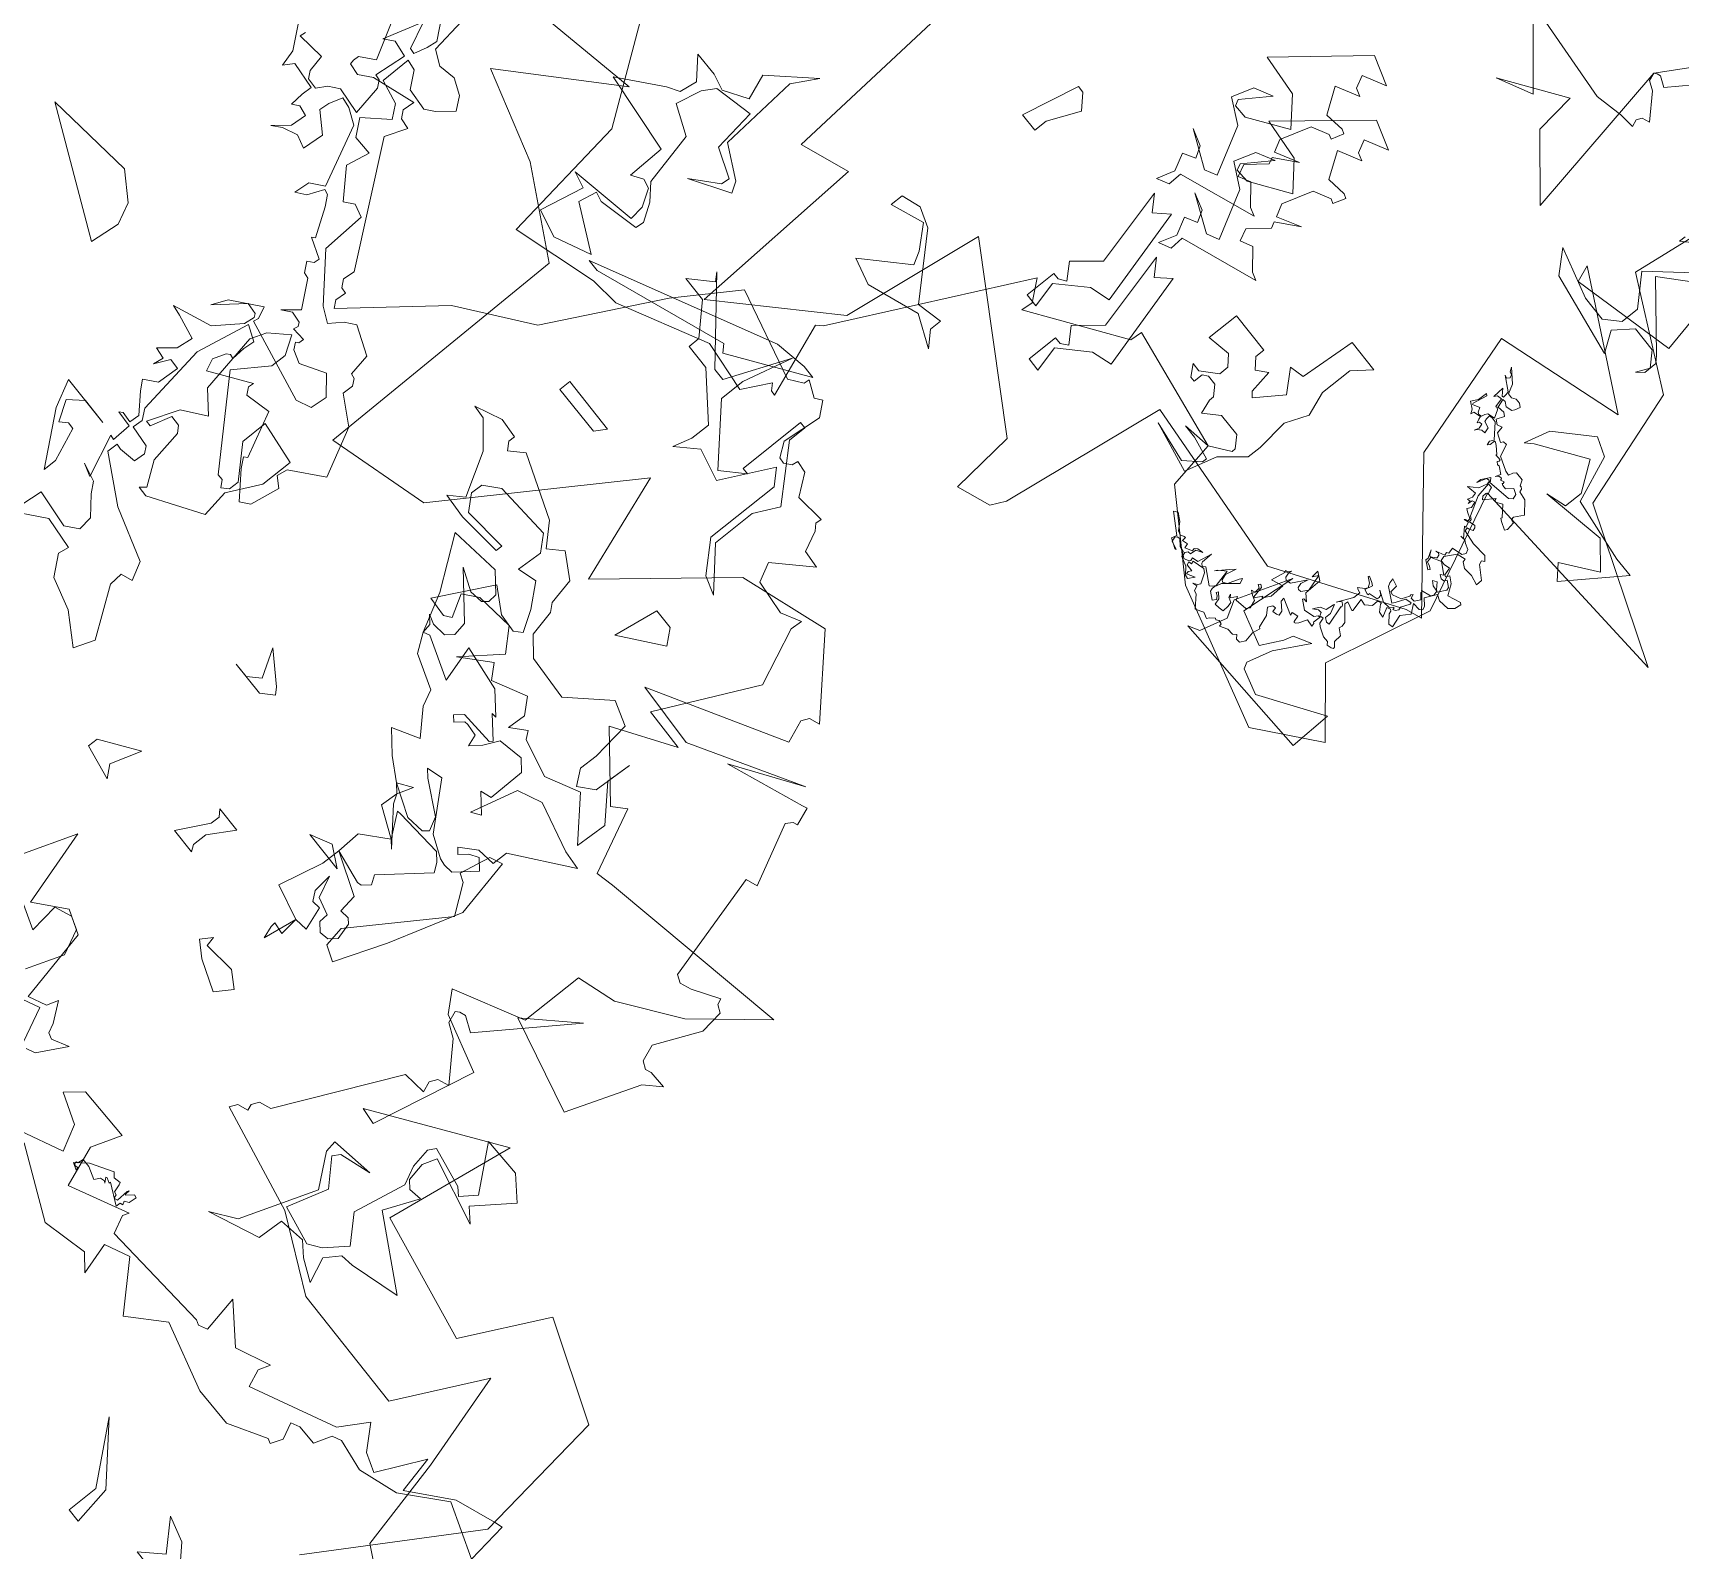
# Model space of a CAD drawing. Header units: metres. Extents: x -71 to 881, y -503 to 661.
# Drawn here: x 258.25 to 263.137, y -316.012 to -311.509 of the extents above; entities that cross this region are included whole.
import ezdxf

# ---------------------------------------------------------------- set-up
doc = ezdxf.new("R2010")
doc.units = ezdxf.units.M
doc.layers.add('04. Pisos', color=8, linetype='Continuous', lineweight=5)
doc.layers.add('ARBRE', color=100, linetype='Continuous', lineweight=13, true_color=0x00ff3f)

# ---------------------------------------------------------------- blocks, each defined once
blk = doc.blocks.new('WMF2', base_point=(0, 0.01))
at = {"color": 251, "lineweight": 0, "true_color": 0x636466}
for points in [[(81.23, -212.64), (86.45, -202.37), (92.4, -197.64), (98.49, -189.57), (98.99, -190.16), (98.92, -191.16), (99.46, -191.2), (99.98, -191.79), (99.88, -192.88), (107.36, -202.17), (106.64, -204.2), (107.63, -204.27), (108.14, -204.87), (108.06, -205.98), (111.91, -204.61), (112.96, -203.7), (114.06, -203.79), (114.16, -204.2), (114.12, -204.74), (112.93, -205.76), (117.77, -214.23)], [(130.63, -23.1), (123.64, -13.73), (121.99, -1.9), (114.39, -4.34), (111.72, -4.67), (103.98, -8.76), (99.27, -8.35), (97.95, -10.89), (97.46, -10.41), (97.02, -10.37), (99.54, -16.88), (99.06, -17.38), (95.41, -24.9), (90.83, -34.32), (89.42, -32.65), (89.51, -31.56), (81.64, -37.29), (81.55, -38.39), (70.38, -36.78), (69.61, -32.48), (62.22, -27.79), (49.27, -24.43), (44.16, -28.75), (49.49, -33.04), (47.38, -42.86), (52.22, -53.02), (31.88, -54.47), (45.91, -59.56), (49.4, -70.11), (59.14, -74.81), (58.34, -81.44)], [(16.57, -120.44), (8.22, -134.47), (9.81, -146.85), (18.98, -150.2), (22.71, -142.59), (34.39, -144.58), (32.65, -156.43), (43.16, -148.65), (41.63, -148.52), (39.67, -158.01), (44.92, -159.4), (46.44, -161.06), (40.43, -164.26), (40.42, -170.12), (36.91, -171.27), (31.95, -175.08), (27.13, -180.99), (44.83, -177.37), (46.41, -176.96), (49.12, -182.48), (50.2, -181.46), (55.69, -185.68), (50.55, -189.17), (54.41, -189.22), (50.23, -198.2), (52.48, -203.12), (52.39, -204.21), (54.12, -203.26), (57.28, -203.53), (58.15, -205.15), (55.25, -208.11), (56.89, -208.24), (57.74, -209.97), (58.25, -210.45), (58.2, -211), (60.88, -210.67), (62.28, -212.43), (63.37, -212.54), (63.42, -211.98), (64, -211.48), (64.56, -211.53), (65.45, -212.71), (65.14, -216.33), (66.13, -217.51), (66.73, -217.02), (68.24, -217.69), (68.28, -217.15), (69.45, -216.26), (77.76, -218.17), (81.23, -212.64), (81.23, -212.64)], [(122.03, -4.59), (121.2, -8.62), (122.72, -8.94), (116.58, -10.22), (116.74, -11.56), (117.68, -13), (118.53, -13.17), (119.53, -12.5), (119.62, -15.95), (127.05, -16.59), (123.52, -19.64), (122.5, -20.31), (122.25, -21.93), (124.05, -23.52), (121.84, -23.52), (120.32, -23.2), (118.31, -24.55), (119.17, -26.74), (115.88, -30.39), (117.14, -28.09), (116.53, -20.76), (113.49, -19.25), (112.89, -18.34), (116.25, -16.14), (114.07, -18.14), (114, -18.92), (116.7, -19.9), (117.23, -23.8), (120.73, -22.94), (121.42, -21.76), (121.9, -19.39), (119.14, -18.3), (118.02, -13.51), (116.67, -12.35), (115.65, -10.82), (115.72, -10.05), (119.34, -9.11), (120.19, -9.29), (120.53, -7.61), (116.29, -5.59), (119.5, -4.04), (122.03, -4.59), (122.03, -4.59)], [(100.3, -13.3), (97.37, -13.9), (96.16, -13.9), (102.61, -9.16), (103.21, -9.75), (114.9, -5.14), (116, -5.14), (100.3, -13.3), (100.3, -13.3)], [(113.77, -42.55), (112.45, -25.61), (108.09, -27.35), (107.21, -10.78), (98.49, -19.49), (96.74, -32.59), (81.64, -23.67), (81.04, -17.76), (78.09, -18.94), (77.45, -20.28), (75.41, -35.48), (59.11, -34.32), (48.77, -41.31), (47.36, -41.88), (58.37, -50.92), (61.87, -62.25), (50.47, -66), (62.16, -71.92), (61.59, -70.48), (52.23, -72.98), (53.36, -78.3)], [(12.27, -125.11), (13.58, -125.77), (15.6, -134.05), (18.21, -142.77), (22.11, -134.68), (33.61, -134.71), (40.51, -137.9), (50.45, -139.73), (50.16, -140.44), (49.24, -140.81), (49.44, -141.32), (49.15, -142.04), (48.13, -142.44), (43.19, -153.31), (41.06, -153.59), (41.43, -154.51), (41.13, -155.22), (40.11, -155.63), (43.05, -158.46), (44.35, -159.02), (44.76, -160.04), (44.45, -160.3), (43.92, -160.51), (42.49, -159.91), (37.1, -168.03), (40.97, -163.9), (32.15, -161.95), (29.82, -168.64), (28.52, -170), (30.14, -169.93), (30.65, -169.72), (31.37, -170.03), (31.94, -171.46), (30.17, -175.61), (30.45, -177.74), (31.15, -178.04), (31.35, -178.56), (33.6, -177.07), (34.61, -176.66), (35.32, -176.96), (38.04, -186.65), (37.02, -187.05), (39.7, -192.27), (39.35, -192.88), (38.94, -193.04), (39.56, -194.57), (39.97, -194.4), (46.81, -191.62), (41.05, -195.63), (50.47, -189.97), (56.38, -190.15), (44.99, -196.88), (45.76, -198.84), (45.47, -199.54), (44.55, -199.92), (50.64, -205.39), (58.51, -202.62), (66.66, -192.17), (70.16, -201.76), (80.62, -185.19), (89.7, -182.43), (90.01, -206.45), (97.85, -210.62), (106.23, -212.96), (97.57, -221.28), (108.11, -219.06)], [(95.41, -24.9), (93.1, -25.5), (93.1, -24.4), (91.88, -23.19), (94.81, -24.4), (99.43, -22.59), (101.87, -23.19), (98.33, -26.72), (98.94, -27.82), (100.65, -29.64), (103.57, -28.43), (103.57, -29.64), (101.87, -30.26), (100.05, -29.64), (95.41, -24.9), (95.41, -24.9)], [(57.77, -28.84), (58.63, -30.3), (56.93, -35.37), (57.37, -30.33), (54.22, -29.5), (53.25, -31.47), (53.04, -32.3), (51.55, -33.16), (53.17, -30.11), (53.78, -27.79), (53.47, -27.25), (51.12, -26.63), (45.81, -30.31), (45.66, -26.44), (59.37, -25.77), (58.42, -26.33), (57.77, -28.84), (57.77, -28.84)], [(57.77, -59.77), (57.34, -59.74), (56.99, -59.99), (56.55, -59.99), (56.22, -59.81), (56.35, -59.33), (56.48, -59.08), (57.01, -58.91), (57.45, -59.12), (57.71, -59.07), (57.42, -58.35), (56.8, -58.47), (56.47, -58.28), (56.73, -57.56), (56.31, -57.33), (55.87, -57.53), (55.75, -56.92), (54.93, -56.6), (54.8, -56.85), (54.47, -56.9), (54, -55.88), (52.71, -55.43), (52.29, -55.4), (52.19, -55.8), (52.04, -56.06), (51.25, -56.07), (50.96, -55.61), (50.83, -55.62), (50.67, -55.53), (50.58, -55.28), (49.76, -55.18), (48.77, -54.33), (49.22, -53.47), (49.17, -53.21), (48.84, -53.17), (48.7, -52.42), (48.83, -52.17), (49.57, -52.45), (49.82, -52.58), (49.78, -52.67), (50.67, -53.46), (51.2, -53.08), (51.37, -53.18), (51.41, -53.31), (52.03, -52.33), (52.28, -52.54), (52.29, -52.9), (52.25, -52.99), (52.13, -53.02), (52.29, -53.33), (52.38, -53.6), (52.8, -53.6), (52.54, -52.26), (51.6, -50.66), (51.34, -50.52), (51.27, -50.28), (50.74, -50.44), (50.57, -50.33), (50.48, -50.06), (50.84, -49.82), (50.98, -49.78), (50.89, -49.52), (49.55, -49.37), (48.16, -49.5), (47.78, -49.18), (48, -48.98), (47.85, -48.67), (46.68, -47.94), (46.65, -47.37), (47.56, -47.53), (48.39, -47.43), (48.9, -47.71), (48.98, -47.97), (49.76, -47.72), (50.3, -46.68), (50.19, -46.3), (49.75, -46.27), (49.22, -46.45), (49.02, -45.79), (48.86, -45.72), (48.68, -46.06), (48.07, -45.73), (47.44, -44.86), (46.32, -45.35), (46.14, -45.25), (46.23, -44.64), (46.6, -44.17), (47.56, -44.03), (48.1, -44.22), (48.58, -43.15), (48.01, -42.73), (47.85, -42.43), (48.07, -42.2), (48.76, -42.13), (48.17, -41.4), (48.71, -40.58), (48.32, -39.48), (48.7, -39.37), (49.37, -39.95), (49.47, -40.2), (49.63, -40.29), (49.94, -40.13), (49.49, -39.35), (50.01, -39.4), (50.51, -39.88), (50.54, -40.02), (50.86, -39.85), (50.83, -39.28), (51.31, -38.78), (51.84, -38.83), (51.55, -37.7), (51.59, -37.62), (52.39, -37.81), (52.44, -37.5), (51.18, -36.52), (51.08, -36.13), (51.12, -35.83), (50.51, -35.51), (50.45, -34.8), (50.07, -34.49), (50.03, -34.34), (50.2, -34.23), (50.61, -34.11), (50.82, -34.33), (51.37, -34.3), (52.2, -34.62), (52.47, -34.77), (52.63, -35.28), (52.87, -35.21), (52.86, -34.42), (52.76, -34.37), (52.7, -34.11), (53.34, -34.14), (53.62, -33.41), (53.77, -33.15), (53.9, -33.1), (53.97, -33.15), (54.13, -33.69), (54.66, -33.51), (54.57, -33.25), (56.09, -33.72), (56.03, -33.37), (55.31, -32.87), (55.2, -32.49), (55.39, -32.36), (55.77, -32.24), (55.88, -32.62), (56.15, -32.56), (56.36, -32.12), (55.85, -31.63), (55.46, -30.55), (55.3, -30.46), (55.43, -29.76), (55.24, -28.88), (55.5, -28.39), (55.87, -28.34), (56.16, -28.62), (56.42, -28.33), (56.99, -28.28), (57.65, -27.88), (57.72, -28.12), (58.03, -28.17), (58.25, -27.98), (58.41, -28.05), (58.73, -27.66), (58.86, -27.41), (59.43, -27.6), (60.1, -27.17), (61.07, -28.04), (61.37, -28.09), (61.58, -28.52), (61.97, -28.4), (61.62, -28.65), (61.49, -28.9), (62.03, -29.74), (62.37, -29.92), (63.43, -29.61), (63.34, -29.34), (63.61, -29.26), (63.52, -29), (62.86, -28.99), (63.01, -28.72), (62.94, -28.47), (62.26, -28.88), (62.57, -28.28), (62.89, -28.34), (63.48, -28.85), (64.34, -29.1), (64.6, -29.45), (65.11, -29.53), (65.65, -29.92), (65.93, -29.83), (66.02, -29.66), (65.89, -29.26), (65.11, -29.09), (65.26, -29.04), (66.15, -29.41), (66.02, -29.89), (67.84, -30.97), (67.51, -31.22), (66.81, -30.85), (66.26, -30.24), (65.89, -30.14), (65.56, -30.31), (65.43, -30.34), (65.4, -29.99), (64.88, -30.15), (64.76, -29.76), (64.15, -30.11), (64.22, -30.34), (64, -30.58), (63.48, -30.72), (64.02, -30.36), (64.06, -29.83), (64.32, -29.76), (64.47, -29.5), (64.37, -29.25), (64.12, -29.12), (63.68, -29.31), (63.59, -29.47), (63.68, -29.74), (63.15, -29.91), (62.91, -31.2), (62.89, -30.2), (62.83, -30.07), (62.59, -29.93), (62.37, -30.14), (60.91, -29.37), (60.7, -29.58), (60.56, -29.85), (60.92, -31.25), (60.95, -31.35), (61.49, -30.77), (61.62, -30.52), (60.95, -31.58), (60.73, -31.77), (60.58, -32.05), (60.79, -31.06), (60.63, -30.55), (60.45, -30.45), (60.1, -30.71), (59.75, -31.73), (59.62, -31.98), (59.42, -31.56), (60.41, -30.31), (60.57, -29.63), (60.56, -29.41), (60.48, -29.15), (59.78, -28.78), (59.61, -29.12), (59.81, -29.35), (60.09, -29.48), (59.99, -29.66), (59.52, -29.31), (59.36, -28.78), (58.88, -28.85), (58.48, -28.96), (58.53, -29.53), (58.63, -29.93), (59.11, -30.07), (59.2, -30.34), (58.98, -30.11), (58.66, -30.69), (58.5, -30.4), (57.42, -30.59), (57.23, -30.94), (57.5, -31.63), (57.97, -31.77), (58.34, -31.96), (58.03, -32.11), (58.06, -32.48), (58.09, -32.59), (58.37, -32.72), (58.26, -32.91), (58, -32.77), (57.77, -31.77), (57.68, -31.73), (57.33, -32.4), (57.28, -32.27), (56.9, -32.97), (56.98, -34.3), (57.97, -33.85), (57.74, -35.15), (57.85, -35.31), (57.61, -35.42), (57.47, -35.67), (57.52, -35.37), (57.39, -34.96), (57.14, -34.83), (56.74, -34.96), (56.01, -36.34), (56.16, -35.64), (56.04, -35.25), (55.87, -35.15), (55.61, -35.22), (55.28, -35.83), (55.72, -37.28), (56, -36.77), (56.07, -37.45), (55.3, -37.06), (55.27, -35.48), (54.61, -35.03), (54.96, -35), (55.02, -34.9), (54.16, -34.45), (53.24, -34.74), (53.05, -35.07), (52.92, -35.12), (53.11, -35.44), (53.43, -35.41), (53.84, -35.06), (53.53, -35.66), (53.04, -35.95), (52.98, -36.7), (52.93, -36.78), (52.55, -36.04), (52.54, -35.47), (52.19, -35.28), (51.91, -35.35), (52.44, -37.08), (52.39, -37.16), (52.45, -37.28), (52.71, -37.43), (52.87, -37.29), (53.01, -37.03), (52.38, -38.45), (52.36, -39.1), (52.67, -39.15), (52.85, -39.25), (52.39, -39.66), (52.26, -39.92), (52.49, -40.27), (53.02, -40.55), (52.98, -40.64), (52.41, -40.45), (52.16, -40.32), (52.31, -39.62), (51.9, -39.53), (51.76, -39.57), (51.81, -39.69), (51.02, -39.94), (51.02, -40.16), (51.11, -40.42), (51.46, -40.59), (50.47, -40.19), (49.85, -40.29), (49.72, -40.33), (49.57, -40.61), (49.49, -40.55), (49.46, -40.43), (49.28, -40.54), (49.15, -40.81), (49.22, -41.05), (48.9, -41.88), (48.95, -42.01), (49.46, -41.85), (49.82, -40.94), (49.95, -40.7), (51.24, -41.37), (51.43, -41.67), (51.53, -42.07), (50.86, -41.92), (50.77, -41.24), (50.48, -41.18), (49.74, -41.56), (49.46, -42.27), (49.5, -42.42), (49.41, -42.59), (49.24, -42.27), (48.89, -42.32), (48.63, -42.83), (49.09, -43.19), (49.12, -43.32), (49.21, -43.37), (48.38, -43.7), (48.25, -43.95), (48.36, -44.36), (48.89, -44.41), (49.31, -44.64), (48.96, -44.87), (48.46, -44.41), (48.27, -44.32), (47.88, -45.08), (47.97, -45.33), (48.55, -45.65), (48.68, -45.4), (48.96, -45.31), (49.3, -45.49), (49.06, -45.7), (50.1, -46.26), (50.9, -45.79), (50.93, -45.72), (50.82, -45.31), (50.42, -45.22), (50.17, -45.09), (50.28, -44.9), (51.03, -45.31), (51.03, -45.54), (51.44, -46.19), (51.18, -45.85), (51.02, -45.76), (50.63, -46.1), (50.58, -46.17), (50.67, -46.44), (50.83, -46.52), (51.09, -46.45), (50.35, -46.83), (50.42, -47.09), (50.26, -47.21), (50.42, -47.72), (49.49, -48.01), (49.31, -48.35), (49.49, -48.67), (50.03, -48.84), (50.3, -48.99), (50.77, -48.92), (50.44, -48.95), (51.22, -49.71), (51.11, -49.74), (51.31, -50.19), (51.71, -50.04), (51.65, -50.13), (51.4, -50.23), (51.47, -50.48), (52.03, -50.67), (52.29, -50.82), (52.12, -51.17), (52.29, -51.69), (52.54, -51.59), (52.57, -51.17), (52.63, -51.43), (52.9, -51.36), (52.76, -51.82), (52.87, -52.23), (53.49, -52.1), (53.75, -52.03), (53.04, -52.74), (52.85, -53.52), (52.92, -53.78), (53.01, -53.82), (53.28, -53.74), (53.5, -52.87), (53.5, -53.31), (53.09, -54.09), (52.87, -53.87), (52.85, -53.74), (50.74, -54.16), (50.47, -54.45), (50.6, -54.86), (51.14, -55.04), (51.55, -54.48), (51.91, -54.45), (52.09, -54.54), (52.03, -54.61), (52.09, -54.76), (52.39, -54.6), (52.42, -54.73), (52.51, -54.77), (52.77, -54.69), (52.92, -54.44), (52.77, -54.92), (53.44, -55.27), (53.59, -55.23), (53.84, -55.36), (53.75, -55.52), (53.79, -55.66), (54.35, -55.63), (54.31, -55.72), (54.95, -56.16), (55.21, -56.29), (55.34, -56.28), (55.36, -55.82), (55.49, -55.58), (55.61, -55.96), (55.42, -56.31), (56.6, -57.37), (57.04, -57.37), (57.3, -57.31), (57.27, -56.95), (57.18, -56.7), (56.58, -56.58), (56.42, -56.07), (56.77, -56.03), (57.04, -55.74), (57.17, -55.49), (57.04, -55.96), (57.15, -56.34), (57.42, -56.28), (57.5, -56.1), (57.66, -56.41), (57.75, -56.66), (58.41, -56.45), (58.45, -56.16), (58.7, -56.5), (59.31, -56.82), (58.99, -57.43), (58.98, -58.29), (58.79, -58.19), (59.04, -56.9), (58.99, -56.77), (58.39, -57.11), (58.15, -56.74), (57.97, -56.66), (57.71, -56.74), (57.66, -57.05), (57.53, -57.31), (56.88, -57.52), (57.28, -58.16), (57.46, -58.26), (57.59, -58.22), (57.82, -59.01), (58.22, -58.91), (58.37, -58.64), (58.47, -59.68), (57.96, -59.2), (57.81, -59.24), (57.85, -59.58), (57.93, -59.84), (59.21, -60.53), (58.92, -60.47), (58.77, -60.73), (58.88, -60.98), (59.17, -61.05), (59.42, -61.39), (58.22, -60.54), (57.77, -59.77), (57.77, -59.77)], [(85.82, -32.33), (85.2, -32.33), (84.59, -32.83), (85.82, -34.04), (83.99, -36.36), (85.82, -43.43), (84.59, -42.2), (83.5, -43.43), (81.06, -34.64), (82.88, -34.04), (85.2, -31.73), (84.59, -29.42), (85.82, -29.42), (85.82, -32.33), (85.82, -32.33)], [(70.82, -34.21), (69.59, -35.56), (69.59, -35.99), (71.7, -36.34), (72.94, -36.34), (70.38, -36.78), (68.72, -38.1), (68.72, -38.45), (69.59, -39.32), (71.7, -39.32), (72.94, -38.1), (73.38, -39.32), (73.38, -39.76), (74.16, -40.55), (75.04, -40.55), (75.48, -40.2), (75.48, -39.32), (75.92, -39.32), (76.72, -40.2), (75.92, -40.2), (74.6, -41.44), (74.6, -42.32), (75.48, -43.11), (77.6, -42.67), (77.6, -45.66), (73.81, -45.66), (73.81, -44.79), (72.94, -44), (72.05, -44.79), (71.7, -42.67), (71.26, -42.32), (69.59, -44.79), (71.26, -46.54), (69.94, -46.89), (69.59, -52), (66.59, -52), (67.83, -50.32), (67.83, -47.34), (67.04, -45.22), (67.83, -43.11), (67.48, -40.2), (67.48, -38.89), (69.16, -36.78), (69.94, -33.86), (74.6, -34.65), (70.82, -34.21), (70.82, -34.21)], [(90.23, -35.66), (89.63, -35.66), (89.02, -36.14), (90.23, -37.37), (88.4, -39.67), (90.23, -46.74), (89.02, -45.52), (87.92, -46.74), (85.48, -37.97), (87.31, -37.37), (89.63, -35.05), (89.02, -32.72), (90.23, -32.72), (90.23, -35.66), (90.23, -35.66)], [(99.65, -46.23), (100.87, -43.31), (100.87, -42.08), (102.57, -42.08), (101.47, -47.33), (100.87, -47.33), (99.65, -46.23), (99.65, -46.23)], [(82.59, -63.67), (82.02, -62.61), (81.29, -62.4), (83.29, -61.31), (81.8, -59.17), (80.03, -59.45), (79.63, -59.31), (79.98, -58.16), (80.39, -58.29), (81.86, -57.49), (82.69, -54.71), (82.12, -53.66), (80.09, -54.82), (81.89, -53.24), (81.61, -52.7), (82.93, -50.96), (82.44, -49.93), (81.38, -50.49), (79.67, -49.09), (78.94, -48.87), (85.72, -46.19), (85.64, -44.92), (86.71, -44.35), (86.21, -45.98), (87.01, -47.47), (85.95, -48.04), (86.55, -49.02), (88.1, -49.47), (84.71, -48.03), (83.64, -48.6), (85.9, -52.66), (88.14, -53.77), (87.55, -55.72), (85.96, -56.58), (87.61, -54.06), (87.34, -53.53), (86.07, -53.59), (82.77, -55.98), (85.1, -58.01), (88.93, -58.28), (83.26, -65.56), (80.58, -64.76), (82.59, -63.67), (82.59, -63.67)], [(87.01, -67), (86.45, -65.93), (85.72, -65.71), (87.73, -64.61), (86.24, -62.48), (84.47, -62.76), (84.07, -62.63), (84.4, -61.49), (84.81, -61.62), (86.3, -60.82), (87.13, -58.03), (86.56, -56.98), (84.52, -58.13), (86.33, -56.54), (86.04, -56.01), (87.37, -54.28), (86.87, -53.24), (85.82, -53.82), (84.11, -52.42), (83.35, -52.19), (90.12, -49.5), (90.07, -48.23), (91.12, -47.66), (90.64, -49.3), (91.42, -50.77), (90.37, -51.37), (90.96, -52.33), (92.52, -52.8), (89.13, -51.34), (88.07, -51.91), (90.31, -55.97), (92.58, -57.08), (91.99, -59.05), (90.39, -59.91), (92.05, -57.37), (91.75, -56.85), (90.49, -56.9), (87.19, -59.31), (89.51, -61.33), (93.35, -61.59), (87.7, -68.89), (85.01, -68.09), (87.01, -67), (87.01, -67)], [(40.86, -56.38), (43.16, -58.19), (49.01, -56.98), (47.19, -57.59), (47.19, -59.3), (49.01, -61.74), (53.04, -58.82), (53.65, -58.19), (53.04, -60.53), (50.1, -63.43), (48.41, -62.83), (46.7, -58.82), (40.86, -58.19), (39.03, -58.19), (42.55, -52.98), (43.78, -54.06), (40.86, -56.38), (40.86, -56.38)], [(64.7, -71.27), (60.09, -70.06), (57.77, -70.06), (56.55, -71.27), (56.55, -72.98), (58.86, -75.3), (55.34, -79.44)], [(57.77, -80.53), (58.86, -79.44), (58.86, -80.05)], [(55.34, -78.22), (57.77, -75.92), (52.42, -71.77), (51.91, -71.27), (51.91, -70.06), (52.42, -69.46), (51.91, -70.67), (53.02, -71.77), (55.34, -71.77), (56.55, -70.06), (55.34, -68.37), (63.01, -69.46), (64.7, -71.27), (64.7, -71.27)], [(68.73, -71.99), (73.89, -76.06), (74.34, -79.76), (79.68, -75.87), (76.6, -77.49), (82.66, -82.33), (73, -81.67), (70.51, -82.25), (69.1, -82.43), (69.35, -83.04), (69.14, -83.51), (68.47, -83.79), (70.41, -85.67), (71.27, -86.04), (71.55, -86.71), (71.33, -86.9), (71, -87.03), (70.05, -86.62), (66.45, -92.02)], [(67.77, -93.28), (71.55, -86.71), (68.73, -71.99), (68.73, -71.99)], [(110.5, -210.3), (109.11, -209.66), (107.56, -210.01), (106.1, -209.43), (105.21, -208.37), (106.3, -206.96), (107.08, -206.3), (109.11, -206.4), (110.23, -207.75), (111.21, -207.86), (111.17, -205.1), (108.98, -204.68), (108.09, -203.61), (109.95, -201.54), (108.82, -200.21), (107.05, -200.28), (107.47, -198.09), (105.17, -195.92), (104.39, -196.59), (103.18, -196.28), (102.97, -192.24), (99.24, -188.97), (97.85, -188.34), (97.03, -189.52), (96.18, -190.24), (93.53, -189.23), (93.18, -187.24), (92.71, -187.16), (92.29, -186.66), (92.32, -185.67), (89.73, -184.22), (87.53, -180.05), (90.18, -177.78), (90.31, -176.8), (89.34, -176.22), (89.8, -173.49), (90.58, -172.83), (92.72, -174.77), (93.38, -175.55), (93.1, -175.8), (95.08, -179.67), (97.34, -179.08), (97.82, -179.64), (97.78, -180.15), (101.14, -177.68), (101.63, -178.7), (101.22, -179.9), (100.95, -180.15), (100.54, -180.1), (100.64, -181.36), (100.55, -182.4), (102.01, -182.98), (102.92, -178.07), (101.94, -171.52), (101.24, -170.69), (101.31, -169.75), (99.34, -169.6), (98.87, -169.05), (98.94, -168.01), (100.49, -167.68), (101, -167.72), (101.03, -166.73), (96.75, -164.41), (91.89, -162.99), (91.03, -161.43), (92.05, -161.03), (91.94, -159.79), (89, -155.76), (89.67, -153.85), (92.49, -155.57), (95.44, -156.33), (96.81, -157.94), (96.68, -158.92), (99.66, -159.16), (102.89, -156.4)], [(102.04, -158.1), (101.88, -160.07), (98.36, -159.78), (97.31, -160.68), (97.47, -161.98), (99.06, -163.31), (99.78, -164.14), (101.47, -164.52), (100.3, -164.17), (101.94, -167.79), (101.51, -167.75), (101.59, -169.52), (103.08, -169.59), (102.8, -169.82), (101.82, -169.79), (101.75, -170.73), (103.34, -172.15), (104, -172.92), (102.95, -173.82), (102.84, -175.84), (103.82, -175.87), (104.45, -174.47), (104.32, -175.45), (105.36, -175.53), (104.26, -176.94), (104.08, -178.42), (106.33, -178.82), (107.3, -178.94), (103.92, -180.38), (102.29, -182.75), (102.16, -183.73), (102.39, -184), (103.43, -184.08), (105.34, -181.48), (104.76, -182.94), (102.36, -184.98), (101.88, -183.96), (101.97, -183.49), (94.36, -182.12), (93.06, -182.73), (92.94, -184.28), (94.55, -185.59), (96.67, -184.27), (97.88, -184.67), (98.3, -185.17), (98.08, -185.36), (98.04, -185.87), (99.3, -185.77), (99.21, -186.22), (99.44, -186.5), (100.48, -186.59), (101.25, -185.92), (100.16, -187.33), (101.95, -189.45), (102.48, -189.49), (103.14, -190.28), (102.64, -190.71), (102.6, -191.22), (104.51, -191.89), (104.23, -192.12), (105.81, -194.43), (106.51, -195.26), (106.98, -195.35), (107.6, -193.84), (108.41, -193.19), (108.29, -194.62), (107.17, -195.57), (109.76, -200.75), (111.21, -201.34), (112.19, -201.47), (112.55, -200.2), (112.63, -199.28), (110.76, -198.09), (110.9, -196.12), (112.13, -196.43), (113.42, -195.8), (114.19, -195.14), (113.09, -196.56), (112.98, -198.01), (113.96, -198.14), (114.51, -197.67), (114.61, -198.91), (114.58, -199.9), (117.07, -200.09), (117.61, -199.16), (118.02, -200.63), (119.62, -202.52)], [(118.58, -202.45), (118.63, -201.93), (116.12, -202.24), (115.77, -200.72), (115.3, -200.17), (114.31, -200.14), (113.77, -201.07), (112.93, -201.79), (110.47, -201.58), (110.98, -204.31), (111.44, -204.87), (111.97, -204.91), (111.68, -207.85), (113.17, -208.02), (114, -207.32), (112.98, -210.96), (111.87, -208.65), (111.36, -208.61), (111.05, -209.82), (110.92, -210.8), (114.34, -214.81)], [(110.96, -213.56), (110.5, -210.3), (110.5, -210.3)], [(31.94, -110.31), (36.07, -115.05), (31.32, -110.9), (30.71, -107.38), (31.94, -107.38), (31.94, -110.31), (31.94, -110.31)], [(23.77, -111.52), (26.08, -113.84), (23.77, -113.24), (22.56, -112.13), (23.16, -109.69), (25.47, -109.69), (23.77, -111.52), (23.77, -111.52)], [(78.59, -139.25), (76.91, -144.21), (74.85, -137.35), (72.31, -139.57), (70.12, -138.82), (68.65, -132.15), (67.1, -132.91), (66.75, -133.95), (65.48, -132.37), (65.1, -131.6), (64.53, -131.41), (63.1, -132.21), (64.5, -129.59), (65.26, -129.22)], [(65.84, -129.4), (67.29, -132.34), (71.77, -130.12)], [(70.65, -133.46), (69.51, -136.82), (70.57, -138.98), (71.73, -139.36), (73.23, -138.72), (72.87, -136.03), (77.25, -137.51)], [(60.09, -124.38), (56.38, -126.21), (57.56, -128.41), (60.34, -129.35), (59.17, -130.88), (54.25, -131.01), (55.18, -128.25), (53.81, -124.69), (48.67, -127.32), (48.87, -126.75), (48.11, -125.21), (37.91, -126.12), (37.44, -125.97), (36.67, -126.35), (37.35, -129.67), (33.92, -127.23), (30.88, -128.65), (31.23, -127.59), (30.59, -126.09), (23.17, -129.77), (21.67, -132.34), (19.86, -130.44), (18.12, -129.86), (16.15, -134.19), (15.36, -130.85), (11.87, -133.9), (8.32, -135.28), (7.59, -135.54), (7.07, -131.77), (12.02, -133.45), (15.55, -130.27), (19.06, -129.03), (22.02, -129.38), (22.79, -129), (23.33, -127.38), (25.15, -127.33), (25.92, -126.95), (25.23, -125.56), (25.63, -124.43), (26.08, -124.57), (29.34, -122.59), (32.94, -122.53), (39.22, -124.13), (42.07, -121.37), (45.72, -125.04), (47.88, -123.97), (47.05, -121.13), (48.46, -122.25), (52.55, -121.18), (59.04, -124.03)], [(54.16, -127.33), (52.25, -128.51), (51.85, -128.21), (51.22, -128.34), (51.11, -128.15), (50.9, -127.48), (50.6, -127.43), (50.52, -127.17), (50.44, -127.11), (50.17, -127.21), (50.23, -128.35), (50.16, -128.51), (50.16, -128.08), (50.07, -128.03), (49.62, -128.66), (49.33, -128.62), (49.38, -127.89), (49.74, -127.62), (49.57, -127.32), (49.82, -127.23), (49.84, -126.81), (51.76, -127.71), (51.74, -127.58), (52.22, -127.74), (52.33, -127.68), (51.98, -127.29), (52.17, -127.38), (52.57, -127.26), (52.83, -126.75), (53.96, -127.11), (54.74, -127.1), (54.8, -126.57), (54.93, -126.53), (54.96, -126.46), (54.93, -126.32), (54.74, -126.22), (54.51, -126.31), (54.41, -126.05), (55.06, -126.28), (54.16, -127.33), (54.16, -127.33)], [(28.56, -153.92), (30.94, -150.53), (29.67, -149.64), (35.82, -150.93), (36.23, -149.61), (35.92, -147.95), (35.22, -147.45), (34.02, -147.66), (35.31, -144.47), (28.78, -140.9), (33.22, -139.51), (34.42, -139.31), (35.29, -137.92), (34.3, -135.76), (36.32, -136.63), (37.59, -137.52), (39.98, -137.11), (40.07, -134.73), (44.54, -132.73), (42.46, -134.33), (40.08, -141.29), (42.26, -143.89), (42.45, -144.97), (38.49, -145.64), (41.28, -144.68), (41.66, -143.99), (39.59, -141.99), (40.67, -138.22), (37.1, -137.61), (35.99, -138.41), (34.61, -140.39), (36.71, -142.49), (35.82, -147.35), (36.59, -148.94), (36.91, -150.74), (36.53, -151.43), (32.84, -150.83), (32.14, -150.33), (31.15, -151.75), (34.23, -155.28), (30.66, -155.41), (28.56, -153.92), (28.56, -153.92)], [(59.05, -144.81), (61.87, -145.83), (63.32, -146.72), (62.67, -147.76), (62.48, -146.91), (59.55, -147.25), (58.09, -146.36), (59.05, -144.81), (59.05, -144.81)], [(82.25, -150.59), (79.04, -152.94), (79.92, -150.11), (79.04, -149.13), (82.25, -149.63), (82.25, -150.59), (82.25, -150.59)], [(59.93, -151.15), (60.32, -152.23), (60.38, -152.67), (59.29, -152.55), (59.49, -154.26), (58.26, -154.43), (58.99, -156.48), (59.78, -156.36), (60.39, -157.12), (60.6, -158.84), (59.69, -157), (58.12, -156.61), (58.04, -155.76), (57.3, -155.21), (56.47, -155.37), (55.94, -156.07), (56.34, -157.53), (56.79, -157.86), (57.66, -157.75), (57.9, -159.41), (61.78, -160.83), (58.66, -160.38), (58.28, -160.48), (57.75, -161.18), (58.26, -161.95), (55.2, -166.06), (55.75, -166.8), (56.5, -167.36), (60.96, -166.95), (61.31, -166.89), (59.77, -164.96), (59.07, -164.44), (62, -167.02), (62.51, -167.79), (63.26, -168.35), (60.34, -167.25), (58.66, -167.5), (58.28, -168), (58.89, -169.15), (61.9, -170.7), (62.6, -171.21), (61.18, -171.65), (57.84, -168.06), (55.81, -167.24), (55.17, -167.15), (54.29, -167.27), (52.87, -169.18), (53.82, -169.88), (54.6, -169.37), (55.15, -168.63), (55.66, -169.01), (54.32, -170.26), (52.66, -170.5), (52.66, -171.97), (47.81, -175.9), (49.56, -176.04), (54.15, -177.07), (56.26, -176.06), (57.34, -171.75), (56.54, -172.31), (58.19, -173.55), (57.21, -173.91), (57.26, -177.31), (58.26, -178.06), (60.53, -177.56), (61.17, -176.18), (61.91, -175.17), (62.25, -176.19), (63.37, -176.26), (63.72, -176.21), (64.28, -175.46), (64.78, -175.83), (64.22, -176.58), (61.08, -176.8), (60.89, -177.07), (62.8, -178.48), (62.37, -178.54), (64.31, -180), (68.46, -180.44), (67.52, -177.18), (71.39, -178.5), (71.97, -178.23), (72.13, -179.07), (72.84, -179.59), (71.95, -179.32), (70.65, -179.51), (70.12, -180.21), (70.34, -181.46), (74.19, -184.37), (72.12, -183.59), (70.89, -183.77), (70.51, -184.27), (70.59, -185.1), (72.3, -186.38), (76.95, -185.71), (73.74, -181.48), (71.97, -178.23), (70.82, -176.69), (67.68, -175.65), (66.98, -174.25), (64.97, -172.31), (67.26, -170.98), (65.32, -169.52), (63.26, -168.35), (62.04, -169.25), (62.51, -167.79), (62.6, -166.17), (59.77, -164.96), (61.9, -163.05), (61.78, -160.83), (61.83, -159.09), (62.73, -154.97), (59.49, -154.26), (59.93, -151.15), (59.93, -151.15)], [(70.48, -153.72), (70.48, -154.59), (70.98, -155.09), (68.65, -155.09), (70, -152.75), (70, -151.4), (69.61, -150.88), (71.95, -150.88), (70.48, -153.72), (70.48, -153.72)], [(56.45, -156.83), (51.18, -165.09), (52.99, -167.49), (53.79, -167.78), (53.24, -170.6), (52.14, -171.11), (51.01, -165.85), (52.98, -159.15), (54.67, -154.45), (56.12, -154.97), (56.45, -156.83), (56.45, -156.83)], [(62.6, -160.74), (60.66, -159.76), (64.44, -159.76), (62.6, -160.74), (62.6, -160.74)], [(105.63, -167.93), (106.73, -166.71), (105.63, -165.01), (105.03, -165.6), (104.42, -165.6), (103.21, -162.7), (103.21, -161.47), (106.73, -165.6), (107.95, -167.93), (103.21, -167.93), (105.63, -167.93), (105.63, -167.93)], [(78.47, -163.95), (77.51, -164.92), (78.97, -167.27), (76.15, -165.41), (75.64, -164.92), (76.63, -163.95), (79.84, -163.95), (78.47, -163.95), (78.47, -163.95)], [(96.52, -167.41), (97.97, -169.37), (98.48, -172.36), (98.99, -172.89), (99.94, -172.89), (100.46, -170.92), (100.97, -170.92), (99.94, -173.81), (97.97, -175.37), (99.94, -176.82), (100.97, -182.31), (100.46, -183.77), (98.99, -185.32), (97.97, -183.77), (97.97, -182.31), (99.94, -179.3), (93.53, -172.89), (93, -172.89), (92.49, -172.36), (91.96, -172.89), (91.96, -173.81), (94.45, -176.31), (94.45, -178.79), (90.5, -178.38), (90.5, -175.37), (91.96, -172.36), (91.54, -169.88), (96, -166.89), (96.93, -166.89), (96.52, -167.41), (96.52, -167.41)], [(116, -176.89), (115.75, -179.59), (116.63, -181.42), (119.11, -182.97), (127.36, -181.9), (116, -176.89), (116, -176.89)], [(52.76, -180.21), (55.75, -178.63), (59.24, -179.37), (59.71, -180), (60.98, -178.83), (60.92, -180.53), (62.07, -181.8), (65.07, -180.21), (66.12, -181.35), (68.53, -179.14), (66.06, -182.57), (67.81, -184.35), (71.26, -183.89), (72.51, -182.83), (71.38, -180.95), (72, -180.48), (73.83, -180.56), (71.19, -185.7), (68.92, -184.4), (67.21, -184.32), (66.57, -184.91), (67.73, -186.66), (69.36, -188.54), (71.08, -188), (71, -190.33), (72.16, -191.6), (77.42, -191.2), (78.69, -190.03), (78.74, -188.92), (77.57, -187.67), (73.52, -188.11), (73.54, -187.51), (77.6, -187.05), (79.9, -187.14), (78.75, -188.32), (80.93, -191.95), (83.16, -193.74), (84.39, -193.79), (82.02, -194.91), (80.2, -194.84), (80.22, -194.22), (79.64, -193.6), (78.5, -194.76), (72.73, -192.72), (70.97, -190.94), (69.83, -192.11), (67.56, -190.81), (67.04, -188.46), (66.45, -187.83), (65.94, -185.49), (64.29, -184.21), (60.16, -184.05), (57.09, -187.45), (54.82, -186.75), (54.35, -183.2), (54.41, -181.49), (53.37, -180.24), (52.1, -181.39), (51.95, -184.94), (52.04, -182.63), (49.22, -180.06), (49.34, -177.15), (52.76, -180.21), (52.76, -180.21)], [(59.05, -195.06), (57.96, -193.84), (61.5, -190.92), (60.89, -195.06), (59.05, -195.06), (59.05, -195.06)], [(62.92, -202.64), (62.92, -209.57), (64.13, -210.8), (66.44, -206.05), (69.38, -206.67), (71.07, -204.94), (70.59, -206.67), (70.59, -208.49), (74.6, -211.4), (76.92, -211.4), (76.92, -212.49), (79.35, -214.81), (81.66, -214.81), (79.84, -216.64), (80.44, -217.25), (73.99, -211.89), (72.89, -211.89), (70.59, -217.73), (71.68, -213.12), (71.68, -210.8), (67.05, -206.67), (65.23, -208.49), (65.83, -208.49), (65.83, -214.81), (65.23, -214.81), (65.23, -213.12), (61.21, -208.97), (62.31, -206.67), (62.31, -202.64), (58.89, -199.71), (60.6, -200.21), (62.92, -202.64), (62.92, -202.64)], [(80.95, -201.5), (75.73, -201.5), (76.34, -200.42), (80.95, -200.42), (80.95, -201.5), (80.95, -201.5)]]:
    blk.add_lwpolyline(points, dxfattribs=at)

msp = doc.modelspace()

# ---------------------------------------------------------------- linework, layer by layer
at = {"layer": '04. Pisos'}
for centre, radius, start, end in [((279.2135, -273.3014), 49.501, 216.181, 266.3269), ((272.7247, -281.0541), 48.482, 213.39058, 273.78102)]:
    msp.add_arc(centre, radius, start, end, dxfattribs=at)

# ---------------------------------------------------------------- block references
at = {"layer": 'ARBRE', "color": 251, "lineweight": 5, "true_color": 0x636466, "xscale": 0.03451886634015593, "yscale": 0.03451886634015593, "zscale": 0.03451886634015593, "rotation": 128.5771086415459}
for p in [(262.2586, -315.4259), (256.1476, -319.0659)]:
    msp.add_blockref('WMF2', p, dxfattribs=at)

doc.saveas('drawing.dxf')
